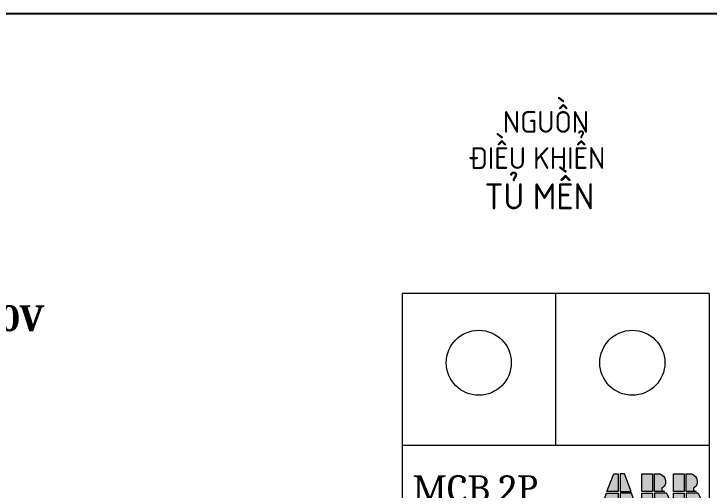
# Model space of a CAD drawing. Extents: x 223136 to 348136, y -32544 to -4064.
# Drawn here: x 240015.4 to 240095.5, y -30539.9 to -30485 of the extents above; entities that cross this region are included whole.
import ezdxf

# ---------------------------------------------------------------- set-up
doc = ezdxf.new("R2010")
doc.units = 0
doc.header["$LTSCALE"] = 20
doc.header["$MEASUREMENT"] = 0
doc.layers.add('EPLAN100', color=7, linetype='Continuous', lineweight=25)
doc.layers.add('WirringDuct', color=130, linetype='Continuous')

# ---------------------------------------------------------------- blocks, each defined once
blk = doc.blocks.new('MCB-2P')
at = {"layer": 'EPLAN100', "linetype": 'Continuous', "lineweight": 13, "ltscale": 8}
for points in [[(-2967.759, 1259.818), (-2966.98, 1261.878), (-2966.477, 1261.878), (-2966.477, 1259.818)], [(-2964.966, 1259.818), (-2965.744, 1261.878), (-2966.248, 1261.878), (-2966.248, 1259.818)], [(-2963.73, 1261.878), (-2962.494, 1261.878), (-2962.494, 1259.818), (-2963.73, 1259.818)], [(-2961.132, 1259.818), (-2962.265, 1259.818), (-2962.265, 1261.878), (-2961.647, 1261.878), (-2961.421, 1261.775), (-2961.215, 1261.569), (-2961.091, 1261.363), (-2961.05, 1261.239), (-2961.009, 1260.992), (-2961.009, 1260.745), (-2961.132, 1260.456), (-2961.297, 1260.291), (-2961.421, 1260.209), (-2961.421, 1260.003), (-2961.297, 1259.921)], [(-2960.081, 1261.875), (-2958.845, 1261.875), (-2958.845, 1259.815), (-2960.081, 1259.815)], [(-2957.483, 1259.815), (-2958.616, 1259.815), (-2958.616, 1261.875), (-2957.998, 1261.875), (-2957.771, 1261.772), (-2957.565, 1261.566), (-2957.442, 1261.36), (-2957.401, 1261.236), (-2957.359, 1260.989), (-2957.359, 1260.742), (-2957.483, 1260.454), (-2957.648, 1260.289), (-2957.771, 1260.206), (-2957.771, 1260), (-2957.648, 1259.918)], [(-2968.537, 1257.574), (-2967.816, 1259.634), (-2966.477, 1259.634), (-2966.477, 1258.398), (-2967.198, 1258.398), (-2967.507, 1257.574)], [(-2964.188, 1257.574), (-2964.909, 1259.634), (-2966.248, 1259.634), (-2966.248, 1258.398), (-2965.527, 1258.398), (-2965.218, 1257.574)], [(-2963.73, 1257.574), (-2963.73, 1259.634), (-2962.494, 1259.634), (-2962.494, 1257.574)], [(-2962.265, 1259.634), (-2962.265, 1257.574), (-2961.544, 1257.574), (-2961.215, 1257.76), (-2960.967, 1258.007), (-2960.803, 1258.254), (-2960.679, 1258.501), (-2960.638, 1258.79), (-2960.638, 1259.119), (-2960.72, 1259.367), (-2960.803, 1259.531), (-2960.926, 1259.634)], [(-2960.081, 1257.572), (-2960.081, 1259.632), (-2958.845, 1259.632), (-2958.845, 1257.572)], [(-2958.616, 1259.632), (-2958.616, 1257.572), (-2957.895, 1257.572), (-2957.565, 1257.757), (-2957.318, 1258.004), (-2957.153, 1258.252), (-2957.03, 1258.499), (-2956.989, 1258.787), (-2956.989, 1259.117), (-2957.071, 1259.364), (-2957.153, 1259.529), (-2957.277, 1259.632)]]:
    blk.add_hatch(color=1, dxfattribs=at).paths.add_polyline_path(points, flags=0)
at = {"lineweight": 15}
for p, q in [((-2991.379, 1282.69), (-2991.379, 1202.69)), ((-2973.679, 1282.69), (-2991.379, 1282.69)), ((-2955.979, 1282.69), (-2973.679, 1282.69)), ((-2955.979, 1282.69), (-2955.979, 1202.69)), ((-2991.379, 1202.69), (-2973.679, 1202.69)), ((-2973.679, 1202.69), (-2955.979, 1202.69))]:
    blk.add_line(p, q, dxfattribs=at)
at = {"lineweight": 5}
for p, q in [((-2973.679, 1282.69), (-2973.679, 1265.19)), ((-2991.379, 1265.19), (-2973.679, 1265.19)), ((-2991.379, 1265.19), (-2973.679, 1265.19)), ((-2973.679, 1265.19), (-2955.979, 1265.19)), ((-2973.679, 1265.19), (-2955.979, 1265.19)), ((-2991.379, 1254.19), (-2973.679, 1254.19)), ((-2973.679, 1254.19), (-2973.679, 1229.19)), ((-2973.679, 1254.19), (-2955.979, 1254.19)), ((-2989.708, 1251.751), (-2989.708, 1228.19)), ((-2989.708, 1251.751), (-2957.65, 1251.751)), ((-2975.35, 1251.751), (-2975.35, 1228.19)), ((-2972.008, 1251.751), (-2972.008, 1228.19)), ((-2957.65, 1251.751), (-2957.65, 1228.19)), ((-2989.708, 1246.251), (-2975.35, 1246.251)), ((-2972.008, 1246.251), (-2957.65, 1246.251)), ((-2989.708, 1240.751), (-2975.35, 1240.751)), ((-2972.008, 1240.751), (-2957.65, 1240.751)), ((-2973.679, 1229.19), (-2973.679, 1202.69)), ((-2989.708, 1228.19), (-2973.679, 1228.19)), ((-2972.008, 1228.19), (-2955.979, 1228.19)), ((-2991.379, 1220.19), (-2973.679, 1220.19)), ((-2973.679, 1220.19), (-2955.979, 1220.19)), ((-2989.233, 1202.69), (-2989.233, 1200.69)), ((-2988.233, 1202.69), (-2988.233, 1201.928)), ((-2976.826, 1202.69), (-2976.826, 1201.928)), ((-2975.826, 1202.69), (-2975.826, 1200.69)), ((-2977.326, 1201.428), (-2987.733, 1201.428)), ((-2976.826, 1199.69), (-2988.233, 1199.69))]:
    blk.add_line(p, q, dxfattribs=at)
for centre in [(-2982.529, 1274.69), (-2964.829, 1274.69), (-2982.529, 1210.69), (-2964.829, 1210.69)]:
    blk.add_circle(centre, 3.75, dxfattribs=at)
for centre, radius, start, end in [((-2987.733, 1201.928), 0.5, 180, 270), ((-2977.326, 1201.928), 0.5, 270, 0), ((-2988.233, 1200.69), 1, 180, 270), ((-2976.826, 1200.69), 1, 270, 0)]:
    blk.add_arc(centre, radius, start, end, dxfattribs=at)
at = {"layer": 'EPLAN100', "color": 1, "linetype": 'Continuous', "lineweight": 13, "ltscale": 8}
for points in [[(-2967.759, 1259.818), (-2966.98, 1261.878), (-2966.477, 1261.878), (-2966.477, 1259.818)], [(-2964.966, 1259.818), (-2965.744, 1261.878), (-2966.248, 1261.878), (-2966.248, 1259.818)], [(-2963.73, 1261.878), (-2962.494, 1261.878), (-2962.494, 1259.818), (-2963.73, 1259.818)], [(-2961.132, 1259.818), (-2962.265, 1259.818), (-2962.265, 1261.878), (-2961.647, 1261.878), (-2961.421, 1261.775), (-2961.215, 1261.569), (-2961.091, 1261.363), (-2961.05, 1261.239), (-2961.009, 1260.992), (-2961.009, 1260.745), (-2961.132, 1260.456), (-2961.297, 1260.291), (-2961.421, 1260.209), (-2961.421, 1260.003), (-2961.297, 1259.921)], [(-2960.081, 1261.875), (-2958.845, 1261.875), (-2958.845, 1259.815), (-2960.081, 1259.815)], [(-2957.483, 1259.815), (-2958.616, 1259.815), (-2958.616, 1261.875), (-2957.998, 1261.875), (-2957.771, 1261.772), (-2957.565, 1261.566), (-2957.442, 1261.36), (-2957.401, 1261.236), (-2957.359, 1260.989), (-2957.359, 1260.742), (-2957.483, 1260.454), (-2957.648, 1260.289), (-2957.771, 1260.206), (-2957.771, 1260), (-2957.648, 1259.918)], [(-2968.537, 1257.574), (-2967.816, 1259.634), (-2966.477, 1259.634), (-2966.477, 1258.398), (-2967.198, 1258.398), (-2967.507, 1257.574)], [(-2964.188, 1257.574), (-2964.909, 1259.634), (-2966.248, 1259.634), (-2966.248, 1258.398), (-2965.527, 1258.398), (-2965.218, 1257.574)], [(-2963.73, 1257.574), (-2963.73, 1259.634), (-2962.494, 1259.634), (-2962.494, 1257.574)], [(-2962.265, 1259.634), (-2962.265, 1257.574), (-2961.544, 1257.574), (-2961.215, 1257.76), (-2960.967, 1258.007), (-2960.803, 1258.254), (-2960.679, 1258.501), (-2960.638, 1258.79), (-2960.638, 1259.119), (-2960.72, 1259.367), (-2960.803, 1259.531), (-2960.926, 1259.634)], [(-2960.081, 1257.572), (-2960.081, 1259.632), (-2958.845, 1259.632), (-2958.845, 1257.572)], [(-2958.616, 1259.632), (-2958.616, 1257.572), (-2957.895, 1257.572), (-2957.565, 1257.757), (-2957.318, 1258.004), (-2957.153, 1258.252), (-2957.03, 1258.499), (-2956.989, 1258.787), (-2956.989, 1259.117), (-2957.071, 1259.364), (-2957.153, 1259.529), (-2957.277, 1259.632)]]:
    blk.add_lwpolyline(points, close=True, dxfattribs=at)
at = {"lineweight": 5, "insert": (-2990.184, 1261.708), "char_height": 3, "attachment_point": 1}
blk.add_mtext_dynamic_manual_height_columns('{\\fCambria|b0|i0|c163|p18;MCB 2P}', width=32.3209, gutter_width=1, heights=[0], dxfattribs=at)

msp = doc.modelspace()

# ---------------------------------------------------------------- linework, layer by layer
at = {"layer": 'WirringDuct'}
msp.add_lwpolyline([(239835.5, -30630.201), (240285.5, -30630.201), (240285.5, -30485), (239835.5, -30485)], close=True, dxfattribs=at)

# ---------------------------------------------------------------- block references
at = {"lineweight": 5}
msp.add_blockref('MCB-2P', (243051.489, -31799.937), dxfattribs=at)

# ---------------------------------------------------------------- texts
at = {"linetype": 'ByBlock', "char_height": 4, "attachment_point": 1}
for s, insert in [('\\pi11.78814;{\\fCambria|b0|i0|c0|p18;\\H0.625x;NGUỒN\\P\\pi7.91866;ĐIỀU KHIỂN\\H1.6x;\\P\\pi9.6655;\\fCambria|b1|i0|c0|p18;\\H0.75x;TỦ MỀN}', (240059.954, -30496.218)), ('\\pi11.78814;{\\fCambria|b0|i0|c0|p18;\\H0.625x;NGUỒN\\P\\pi7.91866;ĐIỀU KHIỂN\\H1.6x;\\P\\pi0.4206;\\fCambria|b1|i0|c0|p18;\\H0.75x;BUS CHÍNH 220V}', (239984.926, -30510.279))]:
    msp.add_mtext_dynamic_manual_height_columns(s, width=35.29966, gutter_width=1, heights=[17.488], dxfattribs=dict(at, insert=insert))

doc.saveas('drawing.dxf')
